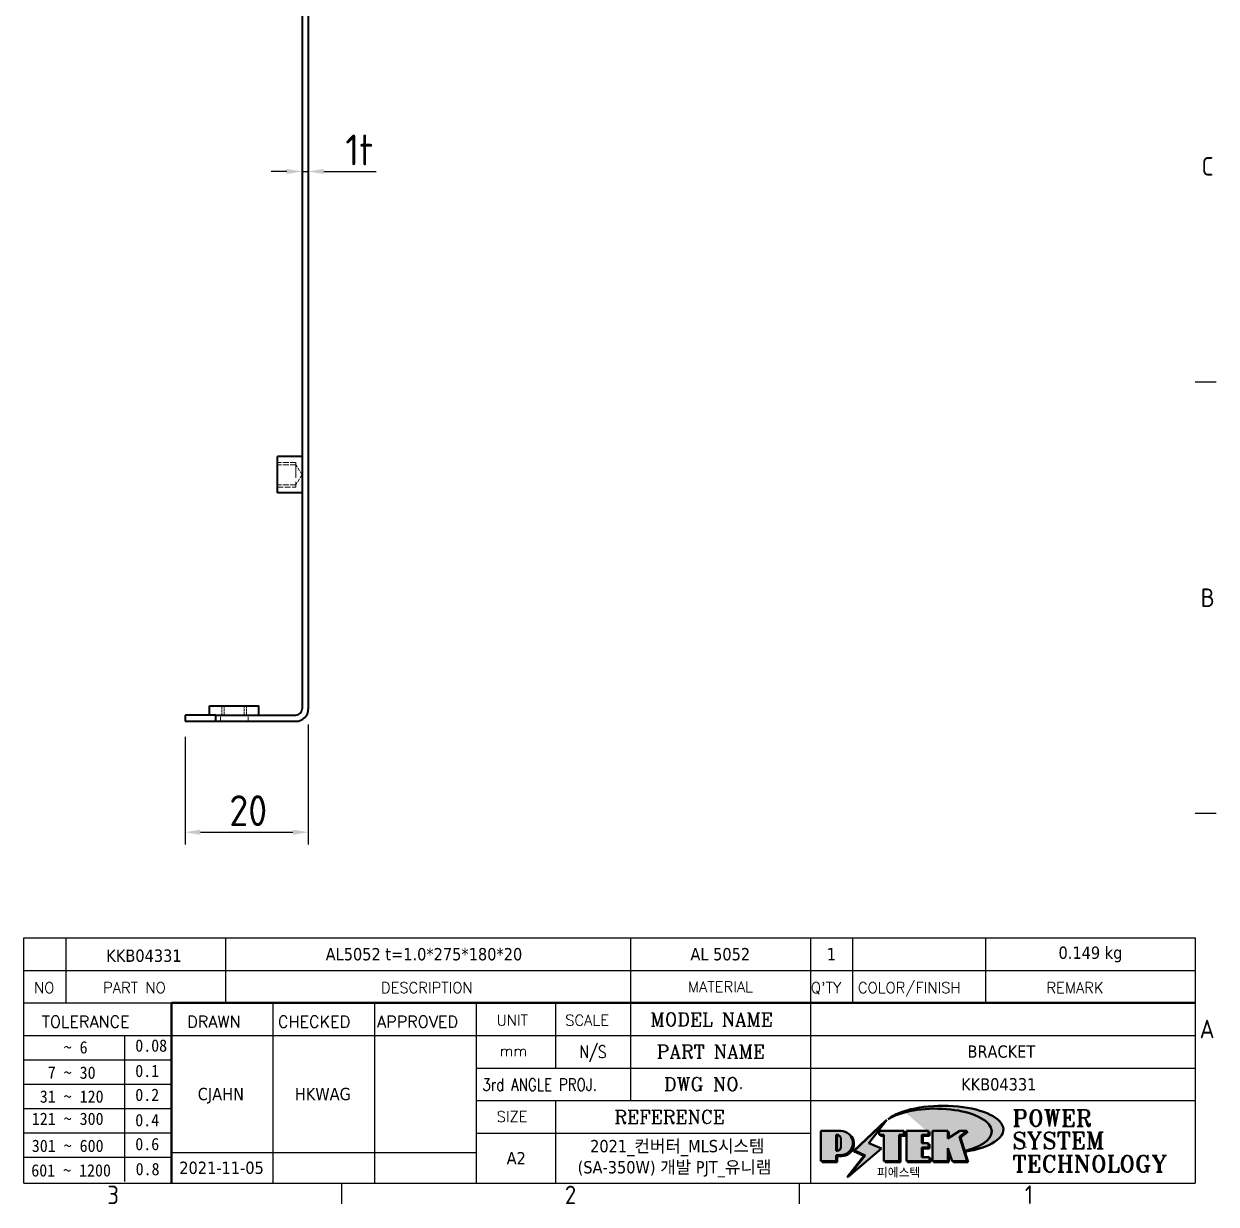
# Model space of a CAD drawing. Header units: millimetres. Extents: x 0 to 594, y 0 to 420.
# Drawn here: x 394 to 587.4, y 6.6 to 198.1 of the extents above; entities that cross this region are included whole.
import ezdxf
from ezdxf.enums import TextEntityAlignment as Align

# ---------------------------------------------------------------- set-up
doc = ezdxf.new("R2010")
doc.units = ezdxf.units.MM
doc.linetypes.add('DASHED', pattern=[0.2067, 0.1654, -0.0413])
doc.layers.get('0').update_dxf_attribs({"color": 3, "lineweight": 25})
for name, color, linetype, lineweight in [('가려진 것(ISO)', 2, 'DASHED', 18), ('가시적인 것(ISO)', 3, 'Continuous', 40), ('경계(ISO)', 7, 'Continuous', 25), ('제목(ISO)', 5, 'Continuous', 50), ('치수(ISO)', 2, 'Continuous', 25), ('해치(ISO)', 7, 'Continuous', 18)]:
    doc.layers.add(name, color=color, linetype=linetype, lineweight=lineweight)
doc.styles.add('HAN_291', font='')
doc.styles.add('HAN_370', font='', dxfattribs={"width": 2})
doc.styles.add('RC_284', font='ROMANC.shx')
doc.styles.add('RC_287', font='ROMANC.shx')
doc.styles.add('RC_292', font='ROMANC.shx')
doc.styles.add('ROMANT_294', font='romant.shx')
doc.styles.add('문자 텍스트_PSTEK_POSCO', font='isocp.shx')
doc.styles.add('치수 텍스트_PSTEK_POSCO', font='isocp.shx')
doc.styles.add('텍스트 스타일198', font='tahoma.ttf')
doc.styles.add('텍스트 스타일333', font='ROMANC.shx', dxfattribs={"width": 0.800000011920929})
doc.styles.get('HAN_291').set_extended_font_data('GulimChe')
doc.styles.get('HAN_370').set_extended_font_data('GulimChe')
doc.dimstyles.new('치수_PSTEK_POSCO', dxfattribs={"dimtxt": 5, "dimasz": 2.5, "dimexe": 2, "dimexo": 2.5, "dimgap": 1, "dimtad": 1, "dimrnd": 1e-08, "dimdsep": 46, "dimtxsty": '치수 텍스트_PSTEK_POSCO', "dimcen": 0.09, "dimdle": 10, "dimclrd": 7, "dimclre": 7, "dimclrt": 2, "dimadec": 1, "dimazin": 2, "dimtfac": 1, "dimtmove": 0, "dimatfit": 3, "dimfxl": 0, "dimtolj": 1, "dimlwd": -1, "dimlwe": -1, "dimarcsym": 0})

# ---------------------------------------------------------------- blocks, each defined once
blk = doc.blocks.new('경계 Default Border')
at = {"layer": '경계(ISO)'}
for p, q in [((584.0000152587891, 140), (587.400016784668, 140)), ((584.0000152587891, 70), (587.400016784668, 70)), ((445.4999923706055, 10), (445.4999923706055, 6.599999666213989)), ((519.7499847412109, 10), (519.7499847412109, 6.599999666213989))]:
    blk.add_line(p, q, dxfattribs=at)
at = {"layer": '경계(ISO)', "color": 2, "char_height": 3.00000011920929, "attachment_point": 7, "style": '문자 텍스트_PSTEK_POSCO'}
for s, insert in [('C', (585.0445395201642, 173.4713944559917)), ('B', (584.8782702028949, 103.4713944559917)), ('A', (584.7144008173592, 33.49284856929444)), ('3', (407.5435395229536, 6.57139439638704)), ('2', (481.752739416884, 6.57139439638704)), ('1', (556.3610661041481, 6.59999988079071))]:
    blk.add_mtext(s, dxfattribs=dict(at, insert=insert))
blk = doc.blocks.new('제목 블록 PSTEK')
for color, points in [(252, [(317.2195697678507, 17.0593801673321), (322.0326348870767, 21.62682475217465), (322.2781991042243, 21.94392121864296), (317.0471853425802, 16.97985676345368), (318.7512090904202, 16.1899260703855), (316.0018030350395, 12.71868385740789), (316.3356552234328, 13.00206718743325), (318.9235935156908, 16.2694494742633)]), (5, [(321.6183518841322, 17.4193704504104), (319.5281351041078, 18.24969419629727), (322.4505835294948, 22.02344462252142), (317.2195697678507, 17.0593801673321), (318.9235935156908, 16.2694494742633), (316.1741874603099, 12.79820726128571)]), (1, [(324.4839107253602, 19.60711530335299), (325.2419748254881, 19.60711530335299), (325.2419748254881, 20.25857663940324), (321.2266040451076, 20.25857663940324), (321.2266040451076, 19.60711530335299), (321.9846681452406, 19.60711530335299), (321.9846681452406, 15.3430047401139), (324.4839107253602, 15.3430047401139)]), (252, [(321.9846681452406, 19.60711530335299), (321.4042753185749, 19.60711530335299), (321.4042753185749, 19.45905590879572), (321.9846681452406, 19.45905590879572)]), (252, [(324.6615819988275, 19.45905590879572), (325.4196460989604, 19.45905590879572), (325.4196460989604, 20.11051724484596), (325.2419748254881, 20.11051724484596), (325.2419748254881, 19.60711530335299), (324.4839107253602, 19.60711530335299), (324.4839107253602, 15.3430047401139), (322.1623394187076, 15.3430047401139), (322.1623394187076, 15.19494534555726), (324.6615819988275, 15.19494534555726)]), (1, [(329.2277337269622, 20.25857663940324), (325.65654113025, 20.25857663940324), (325.65654113025, 15.3430047401139), (329.3580259941756, 15.3430047401139), (329.3580259941756, 15.9944660761648), (328.1137701654877, 15.9944660761648), (328.1137701654877, 17.56360607323003), (329.2277337269622, 17.56360607323003), (329.2277337269622, 18.25543873810179), (328.1137701654877, 18.25543873810179), (328.1137701654877, 19.60711530335299), (329.2277337269622, 19.60711530335299)]), (252, [(328.2914414389548, 19.45905590879572), (329.4054050004294, 19.45905590879572), (329.4054050004294, 20.11051724484596), (329.2277337269622, 20.11051724484596), (329.2277337269622, 19.60711530335299), (328.1137701654877, 19.60711530335299), (328.1137701654877, 18.25543873810179), (328.2914414389548, 18.25543873810179)]), (1, [(332.3312149849806, 20.25857663940324), (329.8592894925411, 20.25857663940324), (329.8592894925411, 15.3430047401139), (332.3312149849806, 15.3430047401139), (332.3312149849806, 17.4318630164523), (333.0701931098801, 15.3430047401139), (335.4855464857051, 15.3430047401139), (334.2514536401189, 19.30614745124769), (335.4379594596742, 20.25857663940324), (334.3071782107978, 20.25857663940324), (332.3312149849806, 18.99741471888304)]), (252, [(332.5088862584528, 20.1105172448466), (332.3312149849806, 20.1105172448466), (332.3312149849806, 18.99741471888368), (332.5088862584528, 19.11081371413894)]), (252, [(335.6156307331414, 20.11051724484596), (335.2535118015555, 20.11051724484596), (334.2514536401189, 19.30614745124769), (335.4855464857051, 15.3430047401139), (333.1954852176545, 15.3430047401139), (333.2478643833523, 15.19494534555726), (335.6632177591723, 15.19494534555726), (334.4291249135862, 19.15808805669106)]), (252, [(328.2914414389548, 17.41554667867274), (329.4054050004294, 17.41554667867274), (329.4054050004294, 18.10737934354514), (329.2277337269622, 18.10737934354514), (329.2277337269622, 17.56360607323003), (328.1137701654877, 17.56360607323003), (328.1137701654877, 15.9944660761648), (328.2914414389548, 15.9944660761648)]), (252, [(332.5088862584528, 16.92964231796647), (332.3312149849806, 17.43186301645164), (332.3312149849806, 15.3430047401139), (330.0369607660135, 15.3430047401139), (330.0369607660135, 15.19494534555726), (332.5088862584528, 15.19494534555726)]), (252, [(329.5356972676428, 15.8464066816075), (329.3580259941756, 15.8464066816075), (329.3580259941756, 15.3430047401139), (325.8342124037171, 15.3430047401139), (325.8342124037171, 15.19494534555726), (329.5356972676428, 15.19494534555726)])]:
    blk.add_hatch(color=color).paths.add_polyline_path(points)
h = blk.add_hatch(color=1)
edge = h.paths.add_edge_path(flags=0)
edge.add_line((314.2242174273352, 19.60711530335299), (314.2242174273352, 17.00126995915134))
edge.add_line((314.2242174273352, 17.00126995915134), (314.3485873187598, 17.00126995915134))
edge.add_arc((314.3485873187598, 17.6527312952023), 0.6514613360509371, 270, 360)
edge.add_line((315.0000486548106, 17.6527312952023), (315.0000486548106, 18.95565396730211))
edge.add_arc((314.3485873187598, 18.95565396730212), 0.6514613360508712, 0, 90)
edge.add_line((314.3485873187598, 19.60711530335299), (314.2242174273352, 19.60711530335299))
edge = h.paths.add_edge_path()
edge.add_arc((314.9847713324306, 18.28938669179658), 1.969189947606664, 269.9999999999959, 450)
edge.add_line((314.9847713324306, 20.25857663940318), (311.7664314776902, 20.25857663940324))
edge.add_line((311.7664314776902, 20.25857663940324), (311.7664314776902, 15.3430047401139))
edge.add_line((311.7664314776902, 15.3430047401139), (314.2242174273352, 15.3430047401139))
edge.add_line((314.2242174273352, 15.3430047401139), (314.2242174273352, 16.32019674418991))
edge.add_line((314.2242174273352, 16.32019674418991), (314.9847713324307, 16.32019674418991))
h = blk.add_hatch(color=252)
edge = h.paths.add_edge_path()
edge.add_arc((314.9847713324309, 18.28938669179657), 1.969189947606666, 270, 406.8278729790604)
edge.add_arc((315.1624426058984, 18.1413272972396), 1.969189947606962, -90, 53.560984836317004, ccw=False)
edge.add_line((315.1624426058984, 16.17213734963263), (314.4018887008024, 16.17213734963263))
edge.add_line((314.4018887008024, 16.17213734963263), (314.4018887008024, 15.19494534555726))
edge.add_line((314.4018887008024, 15.19494534555726), (311.9441027511573, 15.19494534555726))
edge.add_line((311.9441027511573, 15.19494534555726), (311.9441027511573, 15.3430047401139))
edge.add_line((311.9441027511573, 15.3430047401139), (314.2242174273352, 15.3430047401139))
edge.add_line((314.2242174273352, 15.3430047401139), (314.2242174273352, 16.32019674418991))
edge.add_line((314.2242174273352, 16.32019674418991), (314.9847713324309, 16.32019674418991))
h = blk.add_hatch(color=252)
edge = h.paths.add_edge_path()
edge.add_line((314.4018887008024, 19.45905590879572), (314.5262585922315, 19.45905590879572))
edge.add_arc((314.5262585922314, 18.80759457274939), 0.6514613360463194, 60.4189348879147, 90.00000000000318, ccw=False)
edge.add_arc((314.3485873187602, 18.95565396730057), 0.6514613360524251, 39.96992292766206, 90.00000000009999)
edge.add_line((314.3485873187591, 19.60711530335307), (314.2242174273352, 19.60711530335298))
edge.add_line((314.2242174273352, 19.60711530335299), (314.2242174273352, 17.00126995915134))
edge.add_line((314.2242174273352, 17.00126995915134), (314.3485873187591, 17.00126995915134))
edge.add_arc((314.3485873187568, 17.652731295233), 0.6514613360816299, 270.0000000002, 274.6930825552478)
edge.add_line((314.4018887008024, 17.0034541317032), (314.4018887008024, 19.45905590879572))
at = {"layer": '해치(ISO)'}
h = blk.add_hatch(color=140, dxfattribs=at)
edge = h.paths.add_edge_path()
edge.add_ellipse((330.3660919371412, 20.15576403068321), major_axis=(9.100907360794343, 0), ratio=0.4069904968023172, start_angle=301.3098473703837, end_angle=507.7436900681698)
edge.add_ellipse((331.5340919371412, 20.4634168429492), major_axis=(-9.82350664112931, 0), ratio=0.3942600559756514, start_angle=111.51207141178469, end_angle=334.47025347086895, ccw=False)
edge.add_line((335.1363447531188, 16.8601935978785), (335.0955236905705, 16.99119398620872))
at = {"color": 180}
for p, q in [((182.475792979055, 11.79100474011392), (182.4757929790549, 51.56524660363496)), ((182.4757929790549, 51.56524660363496), (372.4757929537551, 51.56524660363496)), ((189.2651435055721, 51.56524660363496), (189.2651435055722, 41.00524660363494)), ((215.2152739891528, 41.00524660363494), (215.2152739891528, 51.56524660363496)), ((280.8758854511282, 51.56524660363496), (280.8758854511282, 41.00524660363494)), ((310.0881549537552, 51.56524660363496), (310.0881549537553, 41.00524660363494)), ((316.9044520275131, 51.56524660363496), (316.9044520275127, 41.00524660363494)), ((338.4566026226726, 51.56524660363496), (338.4566026226727, 41.00524660363494)), ((372.4757929537551, 51.56524660363496), (372.4757929537551, 11.79100474011389)), ((182.475792979055, 46.2852466036349), (372.4757929537551, 46.28524660363492)), ((182.475792979055, 41.00524660363493), (206.451475290024, 41.00524660363493)), ((222.9401812389276, 11.79100474011392), (222.9401812389276, 41.00524660363494)), ((239.4288871878316, 11.79100474011392), (239.4288871878316, 41.00524660363494)), ((255.9175931367356, 11.79100474011392), (255.9175931367356, 41.00524660363494)), ((268.6918866058747, 41.00524660363494), (268.6918866058747, 30.44524660363498)), ((280.8758854511282, 41.00524660363494), (280.8758854511282, 25.16524660363502)), ((310.088154953755, 41.00524660363494), (310.088154953755, 11.79100474011392)), ((182.475792979055, 35.72524660363497), (206.451475290024, 35.72524660363497)), ((198.8621818849491, 12.02524660363491), (198.8621818849491, 35.72524660363497)), ((206.451475290024, 35.72524660363497), (372.4757929537551, 35.72524660363497)), ((182.475792979055, 31.77524660363492), (206.451475290024, 31.77524660363492)), ((255.917593136736, 30.44524660363498), (372.4757929537552, 30.44524660363501)), ((182.475792979055, 27.82524660363487), (206.451475290024, 27.82524660363487)), ((255.9175931367359, 25.16524660363502), (372.4757929537552, 25.165246603635)), ((268.6918866058744, 25.16524660363502), (268.6918866058744, 11.79100474011392)), ((182.475792979055, 23.87524660363505), (206.451475290024, 23.87524660363505)), ((182.475792979055, 19.92524660363478), (206.451475290024, 19.92524660363478)), ((255.9175931367359, 19.88524660363481), (310.0881549537553, 19.88524660363481)), ((182.475792979055, 15.97524660363496), (206.451475290024, 15.97524660363496)), ((206.451475290024, 16.74100474011396), (255.9175931367359, 16.74100474011396)), ((182.475792979055, 11.79100474011392), (372.4757929537551, 11.79100474011389))]:
    blk.add_line(p, q, dxfattribs=at)
at = {"color": 7, "lineweight": 50}
for p, q in [((206.4514752900237, 11.79100474011392), (206.4514752900237, 41.00524660363494)), ((206.451475290024, 41.00524660363494), (372.4757929537551, 41.00524660363496))]:
    blk.add_line(p, q, dxfattribs=at)
at = {"color": 7}
for p, q in [((322.2781991042243, 21.94392121864296), (317.0471853425802, 16.97985676345368)), ((322.4505835294948, 22.02344462252142), (317.2195697678507, 17.0593801673321)), ((317.2195697678507, 17.0593801673321), (322.0326348870767, 21.62682475217465)), ((319.5281351041078, 18.24969419629727), (322.4505835294948, 22.02344462252142)), ((322.0326348870767, 21.62682475217465), (322.2781991042243, 21.94392121864296)), ((311.7664314776902, 20.25900474011391), (311.7664314776902, 15.34300474011391)), ((314.9847713324309, 20.25857663940324), (311.7664314776902, 20.25857663940324)), ((314.9847713324309, 20.25857663940324), (311.7664314776902, 20.25857663940324)), ((311.7664314776902, 20.25857663940324), (311.7664314776902, 15.3430047401139)), ((314.2242174273352, 17.00126995915134), (314.2242174273352, 19.60711530335299)), ((314.2242174273352, 19.60711530335299), (314.3485873187591, 19.60711530335299)), ((314.3485873187591, 19.60711530335299), (314.2242174273352, 19.60711530335299)), ((314.2242174273352, 19.60711530335299), (314.2242174273352, 17.00126995915134)), ((314.2242174273352, 17.00126995915134), (314.2242174273352, 19.60711530335299)), ((314.2242174273352, 19.60711530335299), (314.3485873187591, 19.60711530335299)), ((314.4018887008024, 19.45905590879572), (314.5262585922314, 19.45905590879572)), ((314.4018887008024, 17.0034541317032), (314.4018887008024, 19.45905590879572)), ((325.2419748254881, 20.25857663940324), (321.2266040451076, 20.25857663940324)), ((321.2266040451076, 20.25857663940324), (321.2266040451076, 19.60711530335299)), ((325.2419748254881, 20.25857663940324), (321.2266040451076, 20.25857663940324)), ((321.2266040451076, 20.25857663940324), (321.2266040451076, 19.60711530335299)), ((321.2266040451076, 19.60711530335299), (321.9846681452406, 19.60711530335299)), ((321.2266040451076, 19.60711530335299), (321.9846681452406, 19.60711530335299)), ((321.4042753185749, 19.60711530335299), (321.4042753185749, 19.45905590879572)), ((321.9846681452406, 19.60711530335299), (321.4042753185749, 19.60711530335299)), ((321.4042753185749, 19.45905590879572), (321.9846681452406, 19.45905590879572)), ((321.9846681452406, 19.60711530335299), (321.9846681452406, 15.3430047401139)), ((321.9846681452406, 19.45905590879572), (321.9846681452406, 19.60711530335299)), ((321.9846681452406, 19.60711530335299), (321.9846681452406, 15.3430047401139)), ((324.4839107253602, 19.60711530335299), (325.2419748254881, 19.60711530335299)), ((324.4839107253602, 15.3430047401139), (324.4839107253602, 19.60711530335299)), ((325.2419748254881, 19.60711530335299), (324.4839107253602, 19.60711530335299)), ((324.4839107253602, 19.60711530335299), (324.4839107253602, 15.3430047401139)), ((324.4839107253602, 19.60711530335299), (325.2419748254881, 19.60711530335299)), ((324.4839107253602, 15.3430047401139), (324.4839107253602, 19.60711530335299)), ((324.6615819988275, 19.45905590879572), (325.4196460989604, 19.45905590879572)), ((324.6615819988275, 15.19494534555726), (324.6615819988275, 19.45905590879572)), ((325.2419748254881, 19.60711530335299), (325.2419748254881, 20.25857663940324)), ((325.2419748254881, 19.60711530335299), (325.2419748254881, 20.25857663940324)), ((325.4196460989604, 20.11051724484596), (325.2419748254881, 20.11051724484596)), ((325.2419748254881, 20.11051724484596), (325.2419748254881, 19.60711530335299)), ((325.4196460989604, 19.45905590879572), (325.4196460989604, 20.11051724484596)), ((329.2277337269622, 20.25857663940324), (325.65654113025, 20.25857663940324)), ((325.65654113025, 20.25857663940324), (325.65654113025, 15.3430047401139)), ((325.65654113025, 20.25857663940324), (325.65654113025, 15.3430047401139)), ((329.2277337269622, 20.25857663940324), (325.65654113025, 20.25857663940324)), ((328.1137701654877, 18.25543873810179), (328.1137701654877, 19.60711530335299)), ((328.1137701654877, 19.60711530335299), (329.2277337269622, 19.60711530335299)), ((329.2277337269622, 19.60711530335299), (328.1137701654877, 19.60711530335299)), ((328.1137701654877, 19.60711530335299), (328.1137701654877, 18.25543873810179)), ((328.1137701654877, 18.25543873810179), (328.1137701654877, 19.60711530335299)), ((328.1137701654877, 19.60711530335299), (329.2277337269622, 19.60711530335299)), ((328.2914414389548, 18.25543873810179), (328.2914414389548, 19.45905590879572)), ((328.2914414389548, 19.45905590879572), (329.4054050004294, 19.45905590879572)), ((329.2277337269622, 19.60711530335299), (329.2277337269622, 20.25857663940324)), ((329.2277337269622, 19.60711530335299), (329.2277337269622, 20.25857663940324)), ((329.4054050004294, 20.11051724484596), (329.2277337269622, 20.11051724484596)), ((329.2277337269622, 20.11051724484596), (329.2277337269622, 19.60711530335299)), ((329.4054050004294, 19.45905590879572), (329.4054050004294, 20.11051724484596)), ((332.3312149849806, 20.25857663940324), (329.8592894925411, 20.25857663940324)), ((329.8592894925411, 20.25857663940324), (329.8592894925411, 15.3430047401139)), ((329.8592894925411, 20.25857663940324), (329.8592894925411, 15.3430047401139)), ((332.3312149849806, 20.25857663940324), (329.8592894925411, 20.25857663940324)), ((334.3071782107978, 20.25857663940324), (332.3312149849806, 18.99741471888304)), ((332.3312149849806, 18.99741471888304), (332.3312149849806, 20.25857663940324)), ((334.3071782107978, 20.25857663940324), (332.3312149849806, 18.99741471888304)), ((332.3312149849806, 18.99741471888304), (332.3312149849806, 20.25857663940324)), ((332.5088862584528, 20.1105172448466), (332.3312149849806, 20.1105172448466)), ((332.3312149849806, 20.1105172448466), (332.3312149849806, 18.99741471888368)), ((332.5088862584528, 19.11081371413894), (332.5088862584528, 20.1105172448466)), ((334.2514536401189, 19.30614745124769), (335.4379594596742, 20.25857663940324)), ((334.2514536401189, 19.30614745124769), (335.4379594596742, 20.25857663940324)), ((335.2535118015555, 20.11051724484596), (334.2514536401189, 19.30614745124769)), ((335.4379594596742, 20.25857663940324), (334.3071782107978, 20.25857663940324)), ((335.4379594596742, 20.25857663940324), (334.3071782107978, 20.25857663940324)), ((334.4291249135862, 19.15808805669104), (335.6156307331414, 20.11051724484596)), ((335.6156307331414, 20.11051724484596), (335.2535118015555, 20.11051724484596)), ((315.0000486548106, 18.95565396730275), (315.0000486548106, 17.65273129520161)), ((315.0000486548106, 18.95565396730275), (315.0000486548106, 17.65273129520161)), ((316.1741874603099, 12.79820726128571), (321.6183518841322, 17.4193704504104)), ((321.6183518841322, 17.4193704504104), (319.5281351041078, 18.24969419629727)), ((329.2277337269622, 18.25543873810179), (328.1137701654877, 18.25543873810179)), ((328.1137701654877, 18.25543873810179), (328.2914414389548, 18.25543873810179)), ((329.2277337269622, 18.25543873810179), (328.1137701654877, 18.25543873810179)), ((328.1137701654877, 17.56360607323003), (329.2277337269622, 17.56360607323003)), ((328.1137701654877, 15.9944660761648), (328.1137701654877, 17.56360607323003)), ((329.2277337269622, 17.56360607323003), (328.1137701654877, 17.56360607323003)), ((328.1137701654877, 17.56360607323003), (328.1137701654877, 15.9944660761648)), ((328.1137701654877, 17.56360607323003), (329.2277337269622, 17.56360607323003)), ((328.1137701654877, 15.9944660761648), (328.1137701654877, 17.56360607323003)), ((328.2914414389548, 15.9944660761648), (328.2914414389548, 17.41554667867274)), ((328.2914414389548, 17.41554667867274), (329.4054050004294, 17.41554667867274)), ((329.2277337269622, 17.56360607323003), (329.2277337269622, 18.25543873810179)), ((329.2277337269622, 17.56360607323003), (329.2277337269622, 18.25543873810179)), ((329.4054050004294, 18.10737934354514), (329.2277337269622, 18.10737934354514)), ((329.2277337269622, 18.10737934354514), (329.2277337269622, 17.56360607323003)), ((329.4054050004294, 17.41554667867274), (329.4054050004294, 18.10737934354514)), ((332.3312149849806, 18.99741471888368), (332.5088862584528, 19.11081371413894)), ((332.3312149849806, 17.4318630164523), (333.0701931098801, 15.3430047401139)), ((332.3312149849806, 15.3430047401139), (332.3312149849806, 17.4318630164523)), ((332.5088862584528, 16.92964231796647), (332.3312149849806, 17.43186301645164)), ((332.3312149849806, 17.43186301645164), (332.3312149849806, 15.3430047401139)), ((332.3312149849806, 17.4318630164523), (333.0701931098801, 15.3430047401139)), ((332.3312149849806, 15.3430047401139), (332.3312149849806, 17.4318630164523)), ((335.4855464857051, 15.3430047401139), (334.2514536401189, 19.30614745124769)), ((334.2514536401189, 19.30614745124769), (335.4855464857051, 15.3430047401139)), ((335.4855464857051, 15.3430047401139), (334.2514536401189, 19.30614745124769)), ((335.6632177591723, 15.19494534555726), (334.4291249135862, 19.15808805669104)), ((345.0447381189468, 17.50375595811051), (344.9867755289346, 17.689895936919)), ((314.3485873187591, 17.00126995915134), (314.2242174273352, 17.00126995915134)), ((314.2242174273352, 17.00126995915134), (314.3485873187591, 17.00126995915134)), ((314.3485873187591, 17.00126995915134), (314.2242174273352, 17.00126995915134)), ((314.2242174273352, 16.32019674418991), (314.9847713324309, 16.32019674418991)), ((314.2242174273352, 15.3430047401139), (314.2242174273352, 16.32019674418991)), ((314.9847713324309, 16.32019674418991), (314.2242174273352, 16.32019674418991)), ((314.2242174273352, 16.32019674418991), (314.2242174273352, 15.3430047401139)), ((314.2242174273352, 16.32019674418991), (314.9847713324309, 16.32019674418991)), ((314.2242174273352, 15.3430047401139), (314.2242174273352, 16.32019674418991)), ((314.4018887008024, 16.17213734963263), (315.162442605898, 16.17213734963263)), ((314.4018887008024, 15.19494534555726), (314.4018887008024, 16.17213734963263)), ((318.7512090904202, 16.1899260703855), (316.0018030350395, 12.71868385740789)), ((318.9235935156908, 16.2694494742633), (316.1741874603099, 12.79820726128571)), ((316.3356552234328, 13.00206718743325), (318.9235935156908, 16.2694494742633)), ((317.0471853425802, 16.97985676345368), (318.7512090904202, 16.1899260703855)), ((318.9235935156908, 16.2694494742633), (317.2195697678507, 17.0593801673321)), ((317.2195697678507, 17.0593801673321), (318.9235935156908, 16.2694494742633)), ((329.3580259941756, 15.9944660761648), (328.1137701654877, 15.9944660761648)), ((328.1137701654877, 15.9944660761648), (328.2914414389548, 15.9944660761648)), ((329.3580259941756, 15.9944660761648), (328.1137701654877, 15.9944660761648)), ((329.3580259941756, 15.3430047401139), (329.3580259941756, 15.9944660761648)), ((329.3580259941756, 15.3430047401139), (329.3580259941756, 15.9944660761648)), ((329.5356972676428, 15.8464066816075), (329.3580259941756, 15.8464066816075)), ((329.3580259941756, 15.8464066816075), (329.3580259941756, 15.3430047401139)), ((329.5356972676428, 15.19494534555726), (329.5356972676428, 15.8464066816075)), ((332.5088862584528, 15.19494534555726), (332.5088862584528, 16.92964231796647)), ((311.7664314776902, 15.3430047401139), (314.2242174273352, 15.3430047401139)), ((311.7664314776902, 15.3430047401139), (314.2242174273352, 15.3430047401139)), ((314.2242174273352, 15.3430047401139), (311.9441027511573, 15.3430047401139)), ((311.9441027511573, 15.3430047401139), (311.9441027511573, 15.19494534555726)), ((311.9441027511573, 15.19494534555726), (314.4018887008024, 15.19494534555726)), ((321.9846681452406, 15.3430047401139), (324.4839107253602, 15.3430047401139)), ((321.9846681452406, 15.3430047401139), (324.4839107253602, 15.3430047401139)), ((324.4839107253602, 15.3430047401139), (322.1623394187076, 15.3430047401139)), ((322.1623394187076, 15.3430047401139), (322.1623394187076, 15.19494534555726)), ((322.1623394187076, 15.19494534555726), (324.6615819988275, 15.19494534555726)), ((325.65654113025, 15.3430047401139), (329.3580259941756, 15.3430047401139)), ((325.65654113025, 15.3430047401139), (329.3580259941756, 15.3430047401139)), ((329.3580259941756, 15.3430047401139), (325.8342124037171, 15.3430047401139)), ((325.8342124037171, 15.3430047401139), (325.8342124037171, 15.19494534555726)), ((325.8342124037171, 15.19494534555726), (329.5356972676428, 15.19494534555726)), ((329.8592894925411, 15.3430047401139), (332.3312149849806, 15.3430047401139)), ((329.8592894925411, 15.3430047401139), (332.3312149849806, 15.3430047401139)), ((332.3312149849806, 15.3430047401139), (330.0369607660135, 15.3430047401139)), ((330.0369607660135, 15.3430047401139), (330.0369607660135, 15.19494534555726)), ((330.0369607660135, 15.19494534555726), (332.5088862584528, 15.19494534555726)), ((333.0701931098801, 15.3430047401139), (335.4855464857051, 15.3430047401139)), ((333.0701931098801, 15.3430047401139), (335.4855464857051, 15.3430047401139)), ((335.4855464857051, 15.3430047401139), (333.1954852176545, 15.3430047401139)), ((333.1954852176545, 15.3430047401139), (333.2478643833523, 15.19494534555726)), ((333.2478643833523, 15.19494534555726), (335.6632177591723, 15.19494534555726)), ((316.0018030350395, 12.71868385740789), (316.3356552234328, 13.00206718743325))]:
    blk.add_line(p, q, dxfattribs=at)
at = {"color": 5}
for p, q in [((322.4505835294948, 22.02344462252142), (317.2195697678507, 17.0593801673321)), ((319.5281351041078, 18.24969419629727), (322.4505835294948, 22.02344462252142)), ((316.1741874603099, 12.79820726128571), (321.6183518841322, 17.4193704504104)), ((321.6183518841322, 17.4193704504104), (319.5281351041078, 18.24969419629727)), ((318.9235935156908, 16.2694494742633), (316.1741874603099, 12.79820726128571)), ((317.2195697678507, 17.0593801673321), (318.9235935156908, 16.2694494742633))]:
    blk.add_line(p, q, dxfattribs=at)
at = {"color": 1}
for p, q in [((314.9847713324309, 20.25857663940324), (311.7664314776902, 20.25857663940324)), ((311.7664314776902, 20.25857663940324), (311.7664314776902, 15.3430047401139)), ((314.2242174273352, 17.00126995915134), (314.2242174273352, 19.60711530335299)), ((314.2242174273352, 19.60711530335299), (314.3485873187591, 19.60711530335299)), ((325.2419748254881, 20.25857663940324), (321.2266040451076, 20.25857663940324)), ((321.2266040451076, 20.25857663940324), (321.2266040451076, 19.60711530335299)), ((321.2266040451076, 19.60711530335299), (321.9846681452406, 19.60711530335299)), ((321.9846681452406, 19.60711530335299), (321.9846681452406, 15.3430047401139)), ((324.4839107253602, 19.60711530335299), (325.2419748254881, 19.60711530335299)), ((324.4839107253602, 15.3430047401139), (324.4839107253602, 19.60711530335299)), ((325.2419748254881, 19.60711530335299), (325.2419748254881, 20.25857663940324)), ((329.2277337269622, 20.25857663940324), (325.65654113025, 20.25857663940324)), ((325.65654113025, 20.25857663940324), (325.65654113025, 15.3430047401139)), ((328.1137701654877, 18.25543873810179), (328.1137701654877, 19.60711530335299)), ((328.1137701654877, 19.60711530335299), (329.2277337269622, 19.60711530335299)), ((329.2277337269622, 19.60711530335299), (329.2277337269622, 20.25857663940324)), ((332.3312149849806, 20.25857663940324), (329.8592894925411, 20.25857663940324)), ((329.8592894925411, 20.25857663940324), (329.8592894925411, 15.3430047401139)), ((334.3071782107978, 20.25857663940324), (332.3312149849806, 18.99741471888304)), ((332.3312149849806, 18.99741471888304), (332.3312149849806, 20.25857663940324)), ((334.2514536401189, 19.30614745124769), (335.4379594596742, 20.25857663940324)), ((335.4379594596742, 20.25857663940324), (334.3071782107978, 20.25857663940324)), ((315.0000486548106, 18.95565396730275), (315.0000486548106, 17.65273129520161)), ((329.2277337269622, 18.25543873810179), (328.1137701654877, 18.25543873810179)), ((328.1137701654877, 17.56360607323003), (329.2277337269622, 17.56360607323003)), ((328.1137701654877, 15.9944660761648), (328.1137701654877, 17.56360607323003)), ((329.2277337269622, 17.56360607323003), (329.2277337269622, 18.25543873810179)), ((332.3312149849806, 17.4318630164523), (333.0701931098801, 15.3430047401139)), ((332.3312149849806, 15.3430047401139), (332.3312149849806, 17.4318630164523)), ((335.4855464857051, 15.3430047401139), (334.2514536401189, 19.30614745124769)), ((314.3485873187591, 17.00126995915134), (314.2242174273352, 17.00126995915134)), ((314.2242174273352, 16.32019674418991), (314.9847713324309, 16.32019674418991)), ((314.2242174273352, 15.3430047401139), (314.2242174273352, 16.32019674418991)), ((329.3580259941756, 15.9944660761648), (328.1137701654877, 15.9944660761648)), ((329.3580259941756, 15.3430047401139), (329.3580259941756, 15.9944660761648)), ((311.7664314776902, 15.3430047401139), (314.2242174273352, 15.3430047401139)), ((321.9846681452406, 15.3430047401139), (324.4839107253602, 15.3430047401139)), ((325.65654113025, 15.3430047401139), (329.3580259941756, 15.3430047401139)), ((329.8592894925411, 15.3430047401139), (332.3312149849806, 15.3430047401139)), ((333.0701931098801, 15.3430047401139), (335.4855464857051, 15.3430047401139))]:
    blk.add_line(p, q, dxfattribs=at)
at = {"color": 7}
for centre, radius, start, end in [((314.3485873187598, 18.95565396730211), 0.6514613360508712, 0, 90), ((314.3485873187602, 18.95565396730057), 0.6514613360524251, 39.96992292766117, 90), ((314.3485873187598, 18.95565396730212), 0.6514613360508712, 0, 90), ((314.5262585922314, 18.80759457274939), 0.6514613360463193, 60.41893488791137, 90), ((314.9847713324309, 18.28938669179658), 1.969189947606665, 270, 90), ((314.9847713324309, 18.28938669179658), 1.969189947606665, 270, 90), ((314.9847713324307, 18.2893866917965), 1.969189947606594, 270, 46.82787297909833), ((315.1624426058984, 18.1413272972396), 1.969189947606961, 270, 53.56098483636067), ((314.3485873187597, 17.65273129520228), 0.6514613360509381, 270, 0), ((314.3485873187598, 17.6527312952023), 0.6514613360509381, 270, 0), ((314.3485873187568, 17.652731295233), 0.6514613360816299, 270, 274.6930825552478)]:
    blk.add_arc(centre, radius, start, end, dxfattribs=at)
at = {"color": 1}
for centre, radius, start, end in [((314.3485873187598, 18.95565396730211), 0.6514613360508712, 0, 90), ((314.9847713324309, 18.28938669179657), 1.969189947606665, 270, 90), ((314.3485873187598, 17.6527312952023), 0.6514613360509381, 270, 0)]:
    blk.add_arc(centre, radius, start, end, dxfattribs=at)
at = {"layer": '제목(ISO)', "lineweight": 18}
blk.add_line((182.475792979055, 35.72500474011393), (182.475792979055, 11.79100474011392), dxfattribs=at)
at = {"layer": '제목(ISO)'}
for p, q in [((322.2781991042243, 21.94392121864296), (317.0471853425802, 16.97985676345368)), ((322.4505835294948, 22.02344462252142), (317.2195697678507, 17.0593801673321)), ((317.2195697678507, 17.0593801673321), (322.0326348870767, 21.62682475217465)), ((319.5281351041078, 18.24969419629727), (322.4505835294948, 22.02344462252142)), ((322.0326348870767, 21.62682475217465), (322.2781991042243, 21.94392121864296)), ((314.9847713324306, 20.25857663940324), (311.7664314776902, 20.25857663940324)), ((311.7664314776902, 20.25857663940324), (311.7664314776902, 15.3430047401139)), ((314.2242174273352, 17.00126995915134), (314.2242174273352, 19.60711530335299)), ((314.2242174273352, 19.60711530335299), (314.3485873187598, 19.60711530335299)), ((314.3485873187591, 19.60711530335299), (314.2242174273352, 19.60711530335299)), ((314.2242174273352, 19.60711530335299), (314.2242174273352, 17.00126995915134)), ((314.4018887008024, 19.45905590879572), (314.5262585922314, 19.45905590879572)), ((314.4018887008024, 17.0034541317032), (314.4018887008024, 19.45905590879572)), ((325.2419748254881, 20.25857663940324), (321.2266040451076, 20.25857663940324)), ((321.2266040451076, 20.25857663940324), (321.2266040451076, 19.60711530335299)), ((321.2266040451076, 19.60711530335299), (321.9846681452406, 19.60711530335299)), ((321.9846681452406, 19.60711530335299), (321.4042753185749, 19.60711530335299)), ((321.4042753185749, 19.60711530335299), (321.4042753185749, 19.45905590879572)), ((321.4042753185749, 19.45905590879572), (321.9846681452406, 19.45905590879572)), ((321.9846681452406, 19.60711530335299), (321.9846681452406, 15.3430047401139)), ((321.9846681452406, 19.45905590879572), (321.9846681452406, 19.60711530335299)), ((324.4839107253602, 19.60711530335299), (325.2419748254881, 19.60711530335299)), ((324.4839107253602, 15.3430047401139), (324.4839107253602, 19.60711530335299)), ((325.2419748254881, 19.60711530335299), (324.4839107253602, 19.60711530335299)), ((324.4839107253602, 19.60711530335299), (324.4839107253602, 15.3430047401139)), ((324.6615819988275, 19.45905590879572), (325.4196460989604, 19.45905590879572)), ((324.6615819988275, 15.19494534555726), (324.6615819988275, 19.45905590879572)), ((325.2419748254881, 19.60711530335299), (325.2419748254881, 20.25857663940324)), ((325.4196460989604, 20.11051724484596), (325.2419748254881, 20.11051724484596)), ((325.2419748254881, 20.11051724484596), (325.2419748254881, 19.60711530335299)), ((325.4196460989604, 19.45905590879572), (325.4196460989604, 20.11051724484596)), ((329.2277337269622, 20.25857663940324), (325.65654113025, 20.25857663940324)), ((325.65654113025, 20.25857663940324), (325.65654113025, 15.3430047401139)), ((328.1137701654877, 18.25543873810179), (328.1137701654877, 19.60711530335299)), ((328.1137701654877, 19.60711530335299), (329.2277337269622, 19.60711530335299)), ((329.2277337269622, 19.60711530335299), (328.1137701654877, 19.60711530335299)), ((328.1137701654877, 19.60711530335299), (328.1137701654877, 18.25543873810179)), ((328.2914414389548, 19.45905590879572), (329.4054050004294, 19.45905590879572)), ((328.2914414389548, 18.25543873810179), (328.2914414389548, 19.45905590879572)), ((329.2277337269622, 19.60711530335299), (329.2277337269622, 20.25857663940324)), ((329.4054050004294, 20.11051724484596), (329.2277337269622, 20.11051724484596)), ((329.2277337269622, 20.11051724484596), (329.2277337269622, 19.60711530335299)), ((329.4054050004294, 19.45905590879572), (329.4054050004294, 20.11051724484596)), ((332.3312149849806, 20.25857663940324), (329.8592894925411, 20.25857663940324)), ((329.8592894925411, 20.25857663940324), (329.8592894925411, 15.3430047401139)), ((334.3071782107978, 20.25857663940324), (332.3312149849806, 18.99741471888304)), ((332.3312149849806, 18.99741471888304), (332.3312149849806, 20.25857663940324)), ((332.5088862584528, 20.1105172448466), (332.3312149849806, 20.1105172448466)), ((332.3312149849806, 20.1105172448466), (332.3312149849806, 18.99741471888368)), ((332.5088862584528, 19.11081371413894), (332.5088862584528, 20.1105172448466)), ((334.2514536401189, 19.30614745124769), (335.4379594596742, 20.25857663940324)), ((335.2535118015555, 20.11051724484596), (334.2514536401189, 19.30614745124769)), ((335.4379594596742, 20.25857663940324), (334.3071782107978, 20.25857663940324)), ((334.4291249135862, 19.15808805669106), (335.6156307331414, 20.11051724484596)), ((335.6156307331414, 20.11051724484596), (335.2535118015555, 20.11051724484596)), ((315.0000486548106, 18.95565396730211), (315.0000486548106, 17.6527312952023)), ((316.1741874603099, 12.79820726128571), (321.6183518841322, 17.4193704504104)), ((321.6183518841322, 17.4193704504104), (319.5281351041078, 18.24969419629727)), ((329.2277337269622, 18.25543873810179), (328.1137701654877, 18.25543873810179)), ((328.1137701654877, 18.25543873810179), (328.2914414389548, 18.25543873810179)), ((328.1137701654877, 15.9944660761648), (328.1137701654877, 17.56360607323003)), ((328.1137701654877, 17.56360607323003), (329.2277337269622, 17.56360607323003)), ((329.2277337269622, 17.56360607323003), (328.1137701654877, 17.56360607323003)), ((328.1137701654877, 17.56360607323003), (328.1137701654877, 15.9944660761648)), ((328.2914414389548, 17.41554667867274), (329.4054050004294, 17.41554667867274)), ((328.2914414389548, 15.9944660761648), (328.2914414389548, 17.41554667867274)), ((329.2277337269622, 17.56360607323003), (329.2277337269622, 18.25543873810179)), ((329.4054050004294, 18.10737934354514), (329.2277337269622, 18.10737934354514)), ((329.2277337269622, 18.10737934354514), (329.2277337269622, 17.56360607323003)), ((329.4054050004294, 17.41554667867274), (329.4054050004294, 18.10737934354514)), ((332.3312149849806, 18.99741471888368), (332.5088862584528, 19.11081371413894)), ((332.3312149849806, 15.3430047401139), (332.3312149849806, 17.4318630164523)), ((332.3312149849806, 17.4318630164523), (333.0701931098801, 15.3430047401139)), ((332.5088862584528, 16.92964231796647), (332.3312149849806, 17.43186301645164)), ((332.3312149849806, 17.43186301645164), (332.3312149849806, 15.3430047401139)), ((335.4855464857051, 15.3430047401139), (334.2514536401189, 19.30614745124769)), ((334.2514536401189, 19.30614745124769), (335.4855464857051, 15.3430047401139)), ((335.6632177591723, 15.19494534555726), (334.4291249135862, 19.15808805669106)), ((314.3485873187598, 17.00126995915134), (314.2242174273352, 17.00126995915134)), ((314.2242174273352, 17.00126995915134), (314.3485873187591, 17.00126995915134)), ((314.2242174273352, 15.3430047401139), (314.2242174273352, 16.32019674418991)), ((314.2242174273352, 16.32019674418991), (314.9847713324307, 16.32019674418991)), ((314.9847713324309, 16.32019674418991), (314.2242174273352, 16.32019674418991)), ((314.2242174273352, 16.32019674418991), (314.2242174273352, 15.3430047401139)), ((314.4018887008024, 15.19494534555726), (314.4018887008024, 16.17213734963263)), ((314.4018887008024, 16.17213734963263), (315.1624426058984, 16.17213734963263)), ((318.7512090904202, 16.1899260703855), (316.0018030350395, 12.71868385740789)), ((318.9235935156908, 16.2694494742633), (316.1741874603099, 12.79820726128571)), ((316.3356552234328, 13.00206718743325), (318.9235935156908, 16.2694494742633)), ((317.0471853425802, 16.97985676345368), (318.7512090904202, 16.1899260703855)), ((317.2195697678507, 17.0593801673321), (318.9235935156908, 16.2694494742633)), ((318.9235935156908, 16.2694494742633), (317.2195697678507, 17.0593801673321)), ((329.3580259941756, 15.9944660761648), (328.1137701654877, 15.9944660761648)), ((328.1137701654877, 15.9944660761648), (328.2914414389548, 15.9944660761648)), ((329.3580259941756, 15.3430047401139), (329.3580259941756, 15.9944660761648)), ((329.5356972676428, 15.8464066816075), (329.3580259941756, 15.8464066816075)), ((329.3580259941756, 15.8464066816075), (329.3580259941756, 15.3430047401139)), ((329.5356972676428, 15.19494534555726), (329.5356972676428, 15.8464066816075)), ((332.5088862584528, 15.19494534555726), (332.5088862584528, 16.92964231796647)), ((311.7664314776902, 15.3430047401139), (314.2242174273352, 15.3430047401139)), ((314.2242174273352, 15.3430047401139), (311.9441027511573, 15.3430047401139)), ((311.9441027511573, 15.3430047401139), (311.9441027511573, 15.19494534555726)), ((311.9441027511573, 15.19494534555726), (314.4018887008024, 15.19494534555726)), ((321.9846681452406, 15.3430047401139), (324.4839107253602, 15.3430047401139)), ((324.4839107253602, 15.3430047401139), (322.1623394187076, 15.3430047401139)), ((322.1623394187076, 15.3430047401139), (322.1623394187076, 15.19494534555726)), ((322.1623394187076, 15.19494534555726), (324.6615819988275, 15.19494534555726)), ((325.65654113025, 15.3430047401139), (329.3580259941756, 15.3430047401139)), ((329.3580259941756, 15.3430047401139), (325.8342124037171, 15.3430047401139)), ((325.8342124037171, 15.3430047401139), (325.8342124037171, 15.19494534555726)), ((325.8342124037171, 15.19494534555726), (329.5356972676428, 15.19494534555726)), ((329.8592894925411, 15.3430047401139), (332.3312149849806, 15.3430047401139)), ((332.3312149849806, 15.3430047401139), (330.0369607660135, 15.3430047401139)), ((330.0369607660135, 15.3430047401139), (330.0369607660135, 15.19494534555726)), ((330.0369607660135, 15.19494534555726), (332.5088862584528, 15.19494534555726)), ((333.0701931098801, 15.3430047401139), (335.4855464857051, 15.3430047401139)), ((335.4855464857051, 15.3430047401139), (333.1954852176545, 15.3430047401139)), ((333.1954852176545, 15.3430047401139), (333.2478643833523, 15.19494534555726)), ((333.2478643833523, 15.19494534555726), (335.6632177591723, 15.19494534555726)), ((316.0018030350395, 12.71868385740789), (316.3356552234328, 13.00206718743325))]:
    blk.add_line(p, q, dxfattribs=at)
at = {"layer": '제목(ISO)', "color": 4}
blk.add_line((335.1363447531188, 16.8601935978785), (335.0955236905705, 16.99119398620872), dxfattribs=at)
at = {"layer": '제목(ISO)'}
for centre, radius, start, end in [((314.3485873187598, 18.95565396730212), 0.6514613360508712, 0, 90), ((314.3485873187602, 18.95565396730057), 0.6514613360524251, 39.96992292766117, 90), ((314.5262585922314, 18.80759457274939), 0.6514613360463193, 60.41893488791137, 90), ((314.9847713324306, 18.28938669179658), 1.969189947606664, 46.82787297909431, 90), ((314.9847713324307, 18.2893866917965), 1.969189947606594, 270, 46.82787297909833), ((314.9847713324309, 18.28938669179657), 1.969189947606666, 270, 46.8278729790603), ((315.1624426058984, 18.1413272972396), 1.969189947606962, 270, 53.56098483631701), ((314.3485873187598, 17.6527312952023), 0.6514613360509371, 270, 0), ((314.3485873187568, 17.652731295233), 0.6514613360816299, 270, 274.6930825552478)]:
    blk.add_arc(centre, radius, start, end, dxfattribs=at)
at = {"layer": '제목(ISO)', "color": 4}
for centre, major_axis, ratio, start_param, end_param in [((331.5340919371412, 20.4634168429492), (9.82350664112931, 0), 0.3942600559756514, 5.087845455444478, 8.97919982663645), ((330.3660919371412, 20.15576403068321), (9.100907360794343, 0), 0.4069904968023172, 5.258848905294775, 8.861799147915196)]:
    blk.add_ellipse(centre, major_axis=major_axis, ratio=ratio, start_param=start_param, end_param=end_param, dxfattribs=at)
at = {"color": 2, "style": 'RC_284'}
blk.add_text('MATERIAL', height=1.742399930953979, dxfattribs=at).set_placement((295.4820202024417, 43.64524660363492), align=Align.MIDDLE_CENTER)
at = {"color": 2}
for s, height, style, p in [('COLOR/FINISH', 1.742399930953979, 'RC_284', (317.7725341324144, 42.62317362549192)), ('NO', 1.742399930953979, 'RC_284', (184.135398793432, 42.62317362549192)), ('PART NO', 1.742399930953979, 'RC_284', (195.3359407378685, 42.62317362549192)), ('DESCRIPTION', 1.742399930953979, 'RC_284', (240.4025565652523, 42.62317362549192)), ("Q'TY", 1.742399930953979, 'RC_284', (310.1440786515383, 42.62317362549192)), ('REMARK', 1.742399930953979, 'RC_284', (348.346649953877, 42.62317362549192)), (' TOLERANCE', 1.899999976158142, 'RC_287', (184.0872874387979, 37.00893196870329)), ('DRAWN', 1.899999976158142, 'RC_287', (208.9766620976279, 37.00893196870329)), ('CHECKED', 1.899999976158142, 'RC_287', (223.6856844514997, 37.00893196870329)), ('APPROVED', 1.899999976158142, 'RC_287', (239.7795453577791, 37.00893196870329)), ('UNIT', 1.742399930953979, 'RC_284', (259.1652673287452, 37.34317362549218)), ('SCALE', 1.742399930953979, 'RC_284', (270.2934779252897, 37.34317362549218)), ('MODEL NAME', 2.178000062704086, 'RC_292', (284.096330289083, 37.25462520371384)), ('0.08', 2.000000029802322, 'HAN_291', (200.5467345600617, 33.09873600004101)), ('    ~ 6', 2.000000029802322, 'HAN_291', (183.7721304966814, 32.8176515608431)), ('mm', 1.742399930953979, 'RC_284', (259.6505418159997, 32.3543089683787)), ('PART NAME', 2.178000062704086, 'RC_292', (285.1416959765849, 32.03045329421792)), ('0.1', 2.000000029802322, 'HAN_291', (200.5467345600617, 28.98646558742206)), ('  7 ~ 30', 2.000000029802322, 'HAN_291', (183.7721304966814, 28.70538114822415)), ('0.2', 2.000000029802322, 'HAN_291', (200.5467345600617, 25.10736625836028)), (' DWG NO.', 2.178000062704086, 'RC_292', (284.8124284083233, 26.75045329421772)), (' 31 ~ 120', 2.000000029802322, 'HAN_291', (183.7721304966814, 24.82628181916237)), ('SIZE', 1.742399930953979, 'RC_284', (259.1652673287452, 21.69497768947366)), ('REFERENCE', 2.178000062704086, 'RC_292', (278.2741065029841, 21.43214925458022)), ('121 ~ 300', 2.000000029802322, 'HAN_291', (183.7721304966814, 21.21401206133254)), ('0.4', 2.000000029802322, 'HAN_291', (200.5467345600617, 20.99509650053045)), ('301 ~ 600', 2.000000029802322, 'HAN_291', (183.7721304966814, 16.83491273227077)), ('0.6', 2.000000029802322, 'HAN_291', (200.5467345600617, 17.11599717146868)), ('601 ~ 1200', 2.000000029802322, 'HAN_291', (183.6802025156883, 12.84759660881125)), ('0.8', 2.000000029802322, 'HAN_291', (200.6097246063884, 13.05732192299702))]:
    blk.add_text(s, height=height, dxfattribs=dict(at, style=style)).set_placement(p)
at = {"color": 7, "style": '텍스트 스타일333', "width": 0.7999999523162842}
blk.add_text('N/S', height=2.000000029802322, dxfattribs=at).set_placement((274.7838860285014, 33.08524660363496), align=Align.MIDDLE_CENTER)
at = {"color": 2, "style": '텍스트 스타일333', "width": 0.7999999523162842}
blk.add_text('3rd ANGLE PROJ.', height=2.000000029802322, dxfattribs=at).set_placement((256.8430306642954, 26.76148381654429))
at = {"color": 7, "style": 'ROMANT_294'}
for s, p in [('POWER', (342.82727231297, 20.97115304607566)), ('SYSTEM', (342.82727231297, 17.3284636719184)), ('TECHNOLOGY', (342.82727231297, 13.57194088644453))]:
    blk.add_text(s, height=2.700000107288361, dxfattribs=at).set_placement(p)
at = {"color": 7, "insert": (320.8519732224835, 14.21236326823155), "char_height": 1.400000005960464, "attachment_point": 1, "line_spacing_factor": 0.3319999873638153, "style": 'HAN_370'}
blk.add_mtext('\\fHY견고딕|b0|i0;\\H1.4000;피에스텍', dxfattribs=at)
at = {"layer": '제목(ISO)', "color": 7, "style": '텍스트 스타일198'}
for tag, p in [('질량\\P3;_001', (350.3046145979153, 48.1643332325385)), ('부품_번호_001', (195.8461147530121, 47.68004260673702)), ('설명_001', (231.4345779505904, 47.92245856837096)), ('재질_001', (290.6002202955571, 47.92524659519488)), ("3._Q'TY_001", (312.7051684940307, 47.92188863680521)), ('제목_001', (335.5349605824892, 32.12134217035067)), ('부품_번호_001', (334.505355006244, 26.8052465951949)), ('설계자_001', (210.6823963971569, 25.23312566343435)), ('점검자_001', (226.4283219502686, 25.23446884679021)), ('프로젝트_001', (274.327908977247, 16.78015656189412)), ('작성_날짜_001', (207.688440696938, 13.26600473167383)), ('시트_크기_001', (260.7896290458918, 14.81730632141838)), ('프로젝트_002', (272.3018357910732, 13.35627732324262))]:
    blk.add_attdef(tag, p, '', height=2.000000029802322, dxfattribs=at)
for tag, p in [('4._COLOR', (327.6805273250926, 48.92524660363493)), ('1._MODEL_NAME', (341.233897335037, 38.36524660363497)), ('엔지니어링_승인자', (247.673240162284, 26.23312567187446)), ('점검_날짜', (231.1845342133799, 14.26600474011394)), ('엔지니어링_승인_날짜', (247.6732401622839, 14.26600474011394))]:
    blk.add_attdef(tag, text='', height=2.000000029802322, dxfattribs=at).set_placement(p, align=Align.MIDDLE_CENTER)
blk = doc.blocks.new('*D24')
at = {"layer": 'Defpoints', "color": 0}
for p in [(440.1408795794527, 174.1303835518505), (439.1408795794527, 172.7085293366538), (440.1408795794527, 172.7085293366538)]:
    blk.add_point(p, dxfattribs=at)
at = {"layer": '치수(ISO)', "color": 7}
for p, q in [((436.6408795794527, 174.1303835518505), (434.1408795794527, 174.1303835518505)), ((439.1408795794527, 174.1303835518505), (440.1408795794527, 174.1303835518505)), ((442.6408795794527, 174.1303835518505), (451.1408795794527, 174.1303835518505))]:
    blk.add_line(p, q, dxfattribs=at)
for points in [[(436.6408795794527, 174.5470502185171), (436.6408795794527, 173.7137168851838), (439.1408795794527, 174.1303835518505)], [(442.6408795794527, 174.5470502185171), (442.6408795794527, 173.7137168851838), (440.1408795794527, 174.1303835518505)]]:
    blk.add_solid(points, dxfattribs=at)
at = {"layer": '치수(ISO)', "color": 2, "insert": (446.1408795794527, 177.6303835518505), "char_height": 5, "attachment_point": 4, "style": '치수 텍스트_PSTEK_POSCO'}
blk.add_mtext('\\A1;1t', dxfattribs=at)
blk = doc.blocks.new('*D45')
at = {"layer": 'Defpoints', "color": 0}
for p in [(440.1408795794527, 86.92375808116225), (420.1408795794512, 84.92375808116243), (440.1408795794527, 66.92375808116225)]:
    blk.add_point(p, dxfattribs=at)
at = {"layer": '치수(ISO)', "color": 7}
for p, q in [((440.1408795794527, 84.42375808116225), (440.1408795794527, 64.92375808116225)), ((420.1408795794512, 82.42375808116243), (420.1408795794512, 64.92375808116225)), ((422.6408795794512, 66.92375808116225), (437.6408795794527, 66.92375808116225))]:
    blk.add_line(p, q, dxfattribs=at)
for points in [[(422.6408795794512, 67.34042474782892), (422.6408795794512, 66.50709141449558), (420.1408795794512, 66.92375808116225)], [(437.6408795794527, 67.34042474782892), (437.6408795794527, 66.50709141449558), (440.1408795794527, 66.92375808116225)]]:
    blk.add_solid(points, dxfattribs=at)
at = {"layer": '치수(ISO)', "color": 2, "insert": (427.3254268235464, 70.4242502071465), "char_height": 5, "attachment_point": 4, "style": '치수 텍스트_PSTEK_POSCO'}
blk.add_mtext('\\A1;20', dxfattribs=at)

msp = doc.modelspace()

# ---------------------------------------------------------------- linework, layer by layer
at = {"layer": '가려진 것(ISO)', "ltscale": 5.713989734649658}
for p, q in [((438.1408795794498, 126.9237580811332), (435.1408795794497, 126.9237580811332)), ((438.1408795794498, 126.5447580811332), (435.1408795794497, 126.5447580811332)), ((438.1408795794498, 123.3027580811332), (435.1408795794497, 123.3027580811332)), ((435.1408795794497, 122.9237580811332), (438.1408795794498, 122.9237580811332))]:
    msp.add_line(p, q, dxfattribs=at)
at = {"layer": '가려진 것(ISO)', "ltscale": 15.19880294799805}
msp.add_line((438.1408795794498, 126.9237580811332), (438.1408795794498, 122.9237580811332), dxfattribs=at)
at = {"layer": '가려진 것(ISO)', "ltscale": 3.601896047592163}
for q in [(438.1408795794498, 126.5447580811332), (438.1408795794498, 123.3027580811332)]:
    msp.add_line((439.1148746428934, 124.9237580811332), q, dxfattribs=at)
at = {"layer": '가려진 것(ISO)', "ltscale": 2.856944799423218}
for p, q in [((426.1408795794466, 87.42375808116238), (426.1408795794466, 85.92375808116236)), ((426.5198795794466, 85.92375808116236), (426.5198795794466, 87.42375808116238)), ((429.7618795794466, 85.92375808116232), (429.7618795794467, 87.42375808116235)), ((430.1408795794466, 85.92375808116232), (430.1408795794467, 87.42375808116235))]:
    msp.add_line(p, q, dxfattribs=at)
at = {"layer": '가려진 것(ISO)', "ltscale": 1.904596567153931}
for p, q in [((425.8908795794466, 84.92375808116236), (425.8908795794466, 85.92375808116236)), ((430.3908795794466, 84.92375808116233), (430.3908795794467, 85.92375808116232))]:
    msp.add_line(p, q, dxfattribs=at)
at = {"layer": '가시적인 것(ISO)'}
for p, q in [((439.1408795794527, 259.9237580811622), (439.1408795794527, 86.92375808116225)), ((440.1408795794527, 259.9237580811622), (440.1408795794527, 86.92375808116225)), ((435.1408795794497, 121.9737580811332), (435.1408795794497, 127.8737580811332)), ((439.1408795794498, 127.8737580811332), (435.1408795794497, 127.8737580811332)), ((439.1408795794498, 121.9737580811332), (435.1408795794497, 121.9737580811332)), ((424.1408795794467, 87.42375808116238), (432.1408795794466, 87.4237580811623)), ((424.1408795794467, 85.92375808116238), (424.1408795794467, 87.42375808116236)), ((432.1408795794466, 85.9237580811623), (432.1408795794466, 87.42375808116229)), ((425.1408795794527, 85.92375808116238), (420.1408795794512, 85.92375808116242)), ((420.1408795794512, 85.92375808116242), (420.1408795794512, 84.92375808116242)), ((425.1408795794527, 84.92375808116238), (425.1408795794527, 85.92375808116238)), ((425.1408795794527, 85.92375808116238), (438.1408795794527, 85.92375808116225)), ((420.1408795794512, 84.92375808116242), (425.1408795794527, 84.92375808116238)), ((425.1408795794527, 84.92375808116238), (438.1408795794527, 84.92375808116225))]:
    msp.add_line(p, q, dxfattribs=at)
for radius in [1.999999999999993, 0.9999999999999964]:
    msp.add_arc((438.1408795794527, 86.92375808116225), radius, 270, 0, dxfattribs=at)

# ---------------------------------------------------------------- block references
msp.add_blockref('경계 Default Border', (0, 0))
ref = msp.add_blockref('제목 블록 PSTEK', (211.5242070462448, -1.791004740113895))
ref.add_attrib('설계자_001', 'CJAHN', (422.2066034434018, 23.44212092332045), dxfattribs={"layer": '제목(ISO)', "color": 7, "height": 2.000000029802322, "style": '텍스트 스타일198'})
ref.add_attrib('점검자_001', 'HKWAG', (437.9525289965134, 23.44346410667632), dxfattribs={"layer": '제목(ISO)', "color": 7, "height": 2.000000029802322, "style": '텍스트 스타일198'})
ref.add_attrib('프로젝트_001', '2021_컨버터_MLS시스템', (485.8521160234918, 14.98915182178023), dxfattribs={"layer": '제목(ISO)', "color": 7, "height": 2.000000029802322, "style": '텍스트 스타일198'})
ref.add_attrib('시트_크기_001', 'A2', (472.3138360921366, 13.02630158130448), dxfattribs={"layer": '제목(ISO)', "color": 7, "height": 2.000000029802322, "style": '텍스트 스타일198'})
ref.add_attrib("3._Q'TY_001", '1', (524.2293755402756, 46.13088389669131), dxfattribs={"layer": '제목(ISO)', "color": 7, "height": 2.000000029802322, "style": '텍스트 스타일198'})
ref.add_attrib('작성_날짜_001', '2021-11-05', (419.2126477431828, 11.47499999155994), dxfattribs={"layer": '제목(ISO)', "color": 7, "height": 2.000000029802322, "style": '텍스트 스타일198'})
ref.add_attrib('재질_001', 'AL 5052', (502.1244273418019, 46.13424185508099), dxfattribs={"layer": '제목(ISO)', "color": 7, "height": 2.000000029802322, "style": '텍스트 스타일198'})
ref.add_attrib('부품_번호_001', 'KKB04331', (546.0295620524887, 25.014241855081), dxfattribs={"layer": '제목(ISO)', "color": 7, "height": 2.000000029802322, "style": '텍스트 스타일198'})
ref.add_attrib('질량\\P3;_001', '0.149 kg', (561.8288216441601, 46.3733284924246), dxfattribs={"layer": '제목(ISO)', "color": 7, "height": 2.000000029802322, "style": '텍스트 스타일198'})
ref.add_attrib('설명_001', 'AL5052 t=1.0*275*180*20', (442.9587849968353, 46.13145382825707), dxfattribs={"layer": '제목(ISO)', "color": 7, "height": 2.000000029802322, "style": '텍스트 스타일198'})
ref.add_attrib('부품_번호_001', 'KKB04331', (407.3703217992568, 45.88903786662313), dxfattribs={"layer": '제목(ISO)', "color": 7, "height": 2.000000029802322, "style": '텍스트 스타일198'})
ref.add_attrib('제목_001', 'BRACKET', (547.0591676287341, 30.33033743023677), dxfattribs={"layer": '제목(ISO)', "color": 7, "height": 2.000000029802322, "style": '텍스트 스타일198'})
ref.add_attrib('프로젝트_002', '(SA-350W) 개발 PJT_유니램', (483.826042837318, 11.56527258312872), dxfattribs={"layer": '제목(ISO)', "color": 7, "height": 2.000000029802322, "style": '텍스트 스타일198'})

# ---------------------------------------------------------------- dimensions: what is measured, and where the dimension line sits
at = {"layer": '치수(ISO)', "color": 7}
dim = msp.add_linear_dim(base=(440.1408795794527, 174.1303835518505), p1=(439.1408795794527, 172.7085293366538), p2=(440.1408795794527, 172.7085293366538), angle=180, text='<>t', dimstyle='치수_PSTEK_POSCO', override={"dimdec": 2, "dimse1": 1, "dimse2": 1, "dimtp": 0, "dimtm": -0, "dimtdec": 2, "dimtofl": 1, "dimatfit": 1}, dxfattribs=at)
dim.commit()
dim.dimension.update_dxf_attribs({"geometry": '*D24', "text_midpoint": (448.1408795794527, 174.1303835518505), "dimtype": 160})
dim = msp.add_linear_dim(base=(440.1408795794527, 66.92375808116225), p1=(420.1408795794512, 84.92375808116243), p2=(440.1408795794527, 86.92375808116225), angle=180, dimstyle='치수_PSTEK_POSCO', override={"dimdec": 2, "dimtp": 0, "dimtm": -0, "dimtdec": 2, "dimtofl": 0, "dimatfit": 1}, dxfattribs=at)
dim.commit()
dim.dimension.update_dxf_attribs({"geometry": '*D45', "text_midpoint": (430.140879579452, 66.92375808116225), "dimtype": 160})

doc.saveas('drawing.dxf')
